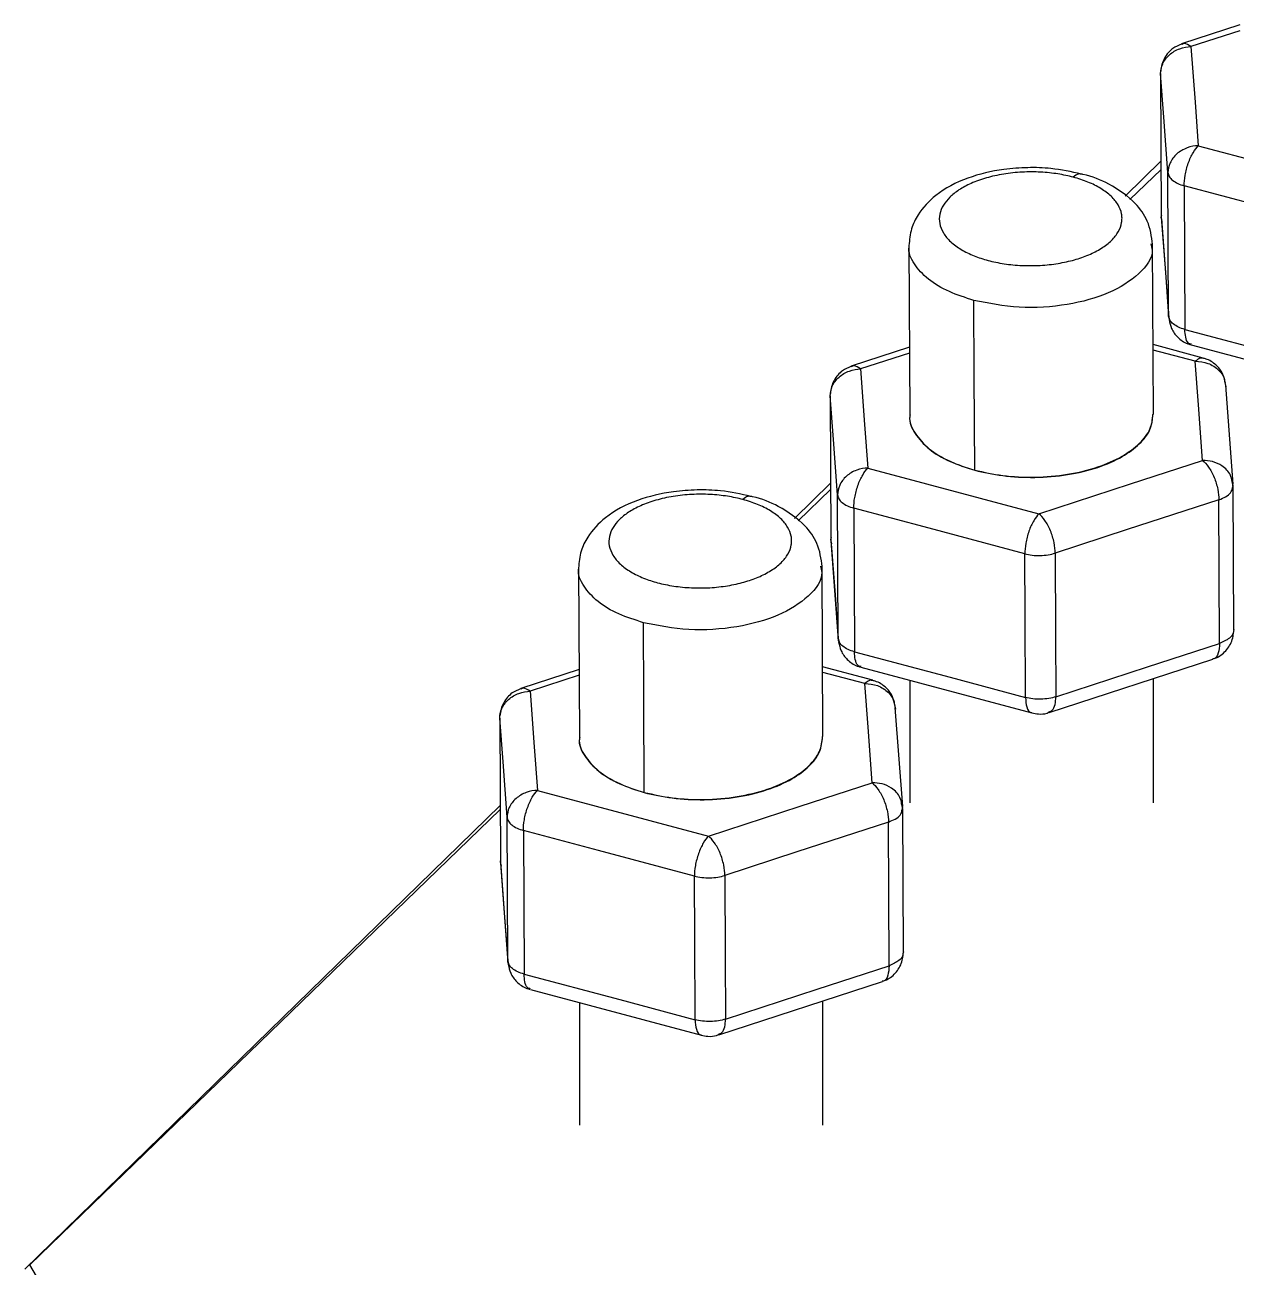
# Model space of a CAD drawing. Header units: millimetres. Extents: x 831 to 1324, y 1807 to 2551.
# Drawn here: x 830.8 to 910.4, y 2414.7 to 2496.4 of the extents above; entities that cross this region are included whole.
import ezdxf

# ---------------------------------------------------------------- set-up
doc = ezdxf.new("R2010")
doc.units = ezdxf.units.MM

msp = doc.modelspace()

# ---------------------------------------------------------------- linework, layer by layer
at = {"color": 7, "linetype": 'Continuous', "lineweight": 25}
for p, q in [((910.596, 2496.359), (906.773, 2495.111)), ((910.598, 2495.975), (907.383, 2494.926)), ((905.393, 2493.164), (905.436, 2483.723)), ((907.867, 2488.413), (919.1, 2485.409)), ((905.419, 2487.416), (903.053, 2485.106)), ((903.377, 2484.871), (905.422, 2486.852)), ((905.919, 2477.21), (905.876, 2486.651)), ((906.941, 2485.786), (906.984, 2476.345)), ((905.436, 2483.723), (905.467, 2483.871)), ((905.493, 2483.439), (905.436, 2483.723)), ((905.44, 2483.621), (905.923, 2477.108)), ((888.864, 2481.859), (888.916, 2470.729)), ((904.915, 2470.779), (904.864, 2481.936)), ((905.919, 2477.21), (906.013, 2476.845)), ((908.189, 2474.465), (904.894, 2475.346)), ((907.403, 2475.324), (918.636, 2472.319)), ((888.895, 2475.178), (885.072, 2473.93)), ((888.897, 2474.794), (885.682, 2473.745)), ((907.666, 2474.249), (904.896, 2474.989)), ((909.598, 2472.954), (909.672, 2472.578)), ((910.152, 2466.167), (909.668, 2472.68)), ((883.691, 2471.982), (883.735, 2462.542)), ((888.916, 2470.727), (888.916, 2470.713)), ((886.165, 2467.232), (897.399, 2464.227)), ((910.156, 2466.065), (910.084, 2466.343)), ((910.148, 2465.927), (910.119, 2466.392)), ((883.718, 2466.234), (881.352, 2463.925)), ((881.584, 2463.756), (883.72, 2465.825)), ((910.106, 2465.934), (910.156, 2466.065)), ((910.2, 2456.588), (910.157, 2466.029)), ((884.218, 2456.029), (884.175, 2465.47)), ((909.266, 2455.714), (909.222, 2465.154)), ((885.24, 2464.604), (885.283, 2455.164)), ((883.735, 2462.542), (883.766, 2462.689)), ((883.791, 2462.258), (883.735, 2462.542)), ((883.739, 2462.44), (884.222, 2455.927)), ((867.163, 2460.678), (867.214, 2449.534)), ((883.214, 2449.598), (883.163, 2460.755)), ((910.199, 2456.625), (910.17, 2456.486)), ((884.218, 2456.029), (884.312, 2455.664)), ((886.488, 2453.284), (883.193, 2454.165)), ((885.702, 2454.142), (896.935, 2451.138)), ((898.068, 2451.169), (908.819, 2454.677)), ((867.194, 2453.997), (863.37, 2452.749)), ((867.196, 2453.613), (863.981, 2452.564)), ((885.965, 2453.068), (883.195, 2453.808)), ((888.916, 2453.283), (888.916, 2445.234)), ((904.916, 2445.234), (904.916, 2453.403)), ((887.896, 2451.773), (887.971, 2451.397)), ((888.45, 2444.986), (887.967, 2451.499)), ((861.99, 2450.801), (862.034, 2441.361)), ((867.214, 2449.545), (867.214, 2449.532)), ((864.464, 2446.051), (875.697, 2443.046)), ((888.454, 2444.884), (888.383, 2445.162)), ((888.446, 2444.745), (888.417, 2445.211)), ((862.017, 2445.053), (830.793, 2414.579)), ((831.119, 2414.862), (862.018, 2444.799)), ((862.517, 2434.848), (862.473, 2444.288)), ((888.405, 2444.753), (888.454, 2444.884)), ((888.499, 2435.407), (888.456, 2444.847)), ((887.564, 2434.532), (887.521, 2443.973)), ((863.538, 2443.423), (863.582, 2433.983)), ((862.034, 2441.361), (862.064, 2441.508)), ((862.09, 2441.077), (862.034, 2441.361)), ((862.038, 2441.259), (862.521, 2434.746)), ((888.498, 2435.444), (888.469, 2435.305)), ((862.517, 2434.848), (862.611, 2434.483)), ((864, 2432.961), (875.234, 2429.957)), ((876.367, 2429.987), (887.118, 2433.496)), ((867.214, 2432.102), (867.214, 2424.053)), ((883.214, 2424.053), (883.214, 2432.222)), ((835.255, 2407.897), (831.119, 2414.862))]:
    msp.add_line(p, q, dxfattribs=at)
at = {"color": 7, "linetype": 'Continuous', "lineweight": 25, "flags": 128}
for points in [[(907.383, 2494.926), (907.654, 2491.279), (907.867, 2488.413)], [(905.876, 2486.651), (905.605, 2490.298), (905.393, 2493.164)], [(918.175, 2482.781), (911.884, 2484.464), (906.941, 2485.786)], [(905.436, 2483.723), (905.707, 2480.076), (905.919, 2477.21)], [(893.182, 2467.096), (893.153, 2473.344), (893.131, 2478.253)], [(906.984, 2476.345), (913.275, 2474.663), (918.218, 2473.341)], [(885.682, 2473.745), (885.953, 2470.098), (886.165, 2467.232)], [(908.149, 2467.736), (907.879, 2471.383), (907.666, 2474.249)], [(884.175, 2465.47), (883.904, 2469.117), (883.691, 2471.982)], [(897.399, 2464.227), (903.419, 2466.192), (908.149, 2467.736)], [(909.222, 2465.154), (903.202, 2463.19), (898.472, 2461.646)], [(896.473, 2461.6), (890.182, 2463.282), (885.24, 2464.604)], [(883.735, 2462.542), (884.005, 2458.895), (884.218, 2456.029)], [(896.517, 2452.159), (896.492, 2457.446), (896.473, 2461.6)], [(898.472, 2461.646), (898.496, 2456.359), (898.515, 2452.205)], [(871.481, 2445.915), (871.452, 2452.163), (871.429, 2457.072)], [(898.515, 2452.205), (904.535, 2454.17), (909.266, 2455.714)], [(885.283, 2455.164), (891.574, 2453.481), (896.517, 2452.159)], [(863.981, 2452.564), (864.251, 2448.916), (864.464, 2446.051)], [(886.448, 2446.555), (886.177, 2450.202), (885.965, 2453.068)], [(862.473, 2444.288), (862.203, 2447.936), (861.99, 2450.801)], [(875.697, 2443.046), (881.718, 2445.011), (886.448, 2446.555)], [(887.521, 2443.973), (881.501, 2442.008), (876.77, 2440.465)], [(874.772, 2440.419), (868.481, 2442.101), (863.538, 2443.423)], [(862.034, 2441.361), (862.304, 2437.714), (862.517, 2434.848)], [(874.815, 2430.978), (874.791, 2436.265), (874.772, 2440.419)], [(876.77, 2440.465), (876.795, 2435.178), (876.814, 2431.024)], [(876.814, 2431.024), (882.834, 2432.989), (887.564, 2434.532)], [(863.582, 2433.983), (869.873, 2432.3), (874.815, 2430.978)]]:
    msp.add_lwpolyline(points, dxfattribs=at)
at = {"color": 7, "linetype": 'Continuous', "lineweight": 25}
for points, knots in [([(905.393, 2493.164), (905.392, 2493.366), (905.434, 2493.585), (905.627, 2494.012), (905.778, 2494.219), (906.167, 2494.563), (906.403, 2494.699), (906.894, 2494.878), (907.148, 2494.92), (907.383, 2494.926)], [0, 0, 0, 0, 0.25, 0.25, 0.5, 0.5, 0.75, 0.75, 1, 1, 1, 1]), ([(906.755, 2495.084), (906.561, 2495.008), (906.236, 2494.879), (905.879, 2494.533), (905.631, 2494.174), (905.458, 2493.757), (905.421, 2493.461), (905.403, 2493.314)], [0, 0, 0, 0, 0.260109, 0.437762, 0.62376, 0.813017, 1, 1, 1, 1]), ([(907.383, 2494.926), (907.228, 2495.035), (907.003, 2495.192), (906.839, 2495.094), (906.789, 2495.063)], [0, 0, 0, 0, 0.694791, 1, 1, 1, 1]), ([(907.867, 2488.413), (907.631, 2488.408), (907.377, 2488.365), (906.886, 2488.186), (906.65, 2488.05), (906.261, 2487.706), (906.11, 2487.499), (905.917, 2487.072), (905.875, 2486.853), (905.876, 2486.651)], [0, 0, 0, 0, 0.25, 0.25, 0.5, 0.5, 0.75, 0.75, 1, 1, 1, 1]), ([(906.941, 2485.786), (906.94, 2485.988), (906.959, 2486.226), (907.048, 2486.737), (907.118, 2487.01), (907.299, 2487.523), (907.409, 2487.761), (907.638, 2488.153), (907.757, 2488.306), (907.867, 2488.413)], [0, 0, 0, 0, 0.25, 0.25, 0.5, 0.5, 0.75, 0.75, 1, 1, 1, 1]), ([(900.185, 2486.552), (899.527, 2486.697), (898.391, 2486.948), (896.644, 2487), (894.76, 2486.861), (892.645, 2486.358), (890.678, 2485.339), (889.514, 2484.064), (888.957, 2482.917), (888.897, 2482.228), (888.864, 2481.859)], [0, 0, 0, 0, 0.136741, 0.23602, 0.338323, 0.504693, 0.678441, 0.813394, 0.899849, 1, 1, 1, 1]), ([(899.657, 2486.347), (899.344, 2486.43), (899.005, 2486.503), (898.284, 2486.616), (897.901, 2486.657), (897.112, 2486.698), (896.704, 2486.699), (895.888, 2486.657), (895.48, 2486.614), (894.688, 2486.486), (894.306, 2486.4), (893.589, 2486.194), (893.255, 2486.073), (892.652, 2485.806), (892.382, 2485.66), (891.914, 2485.354), (891.715, 2485.194), (891.385, 2484.872), (891.242, 2484.697), (891.016, 2484.327), (890.935, 2484.13), (890.849, 2483.725), (890.844, 2483.515), (890.921, 2483.097), (891.002, 2482.887), (891.246, 2482.482), (891.41, 2482.286), (891.808, 2481.92), (892.041, 2481.749), (892.558, 2481.441), (892.841, 2481.304), (893.434, 2481.065), (893.744, 2480.964), (894.056, 2480.881)], [0, 0, 0, 0, 0.0625, 0.0625, 0.125, 0.125, 0.1875, 0.1875, 0.25, 0.25, 0.3125, 0.3125, 0.375, 0.375, 0.4375, 0.4375, 0.5, 0.5, 0.5625, 0.5625, 0.625, 0.625, 0.6875, 0.6875, 0.75, 0.75, 0.8125, 0.8125, 0.875, 0.875, 0.9375, 0.9375, 1, 1, 1, 1]), ([(894.056, 2480.881), (894.388, 2480.792), (894.745, 2480.717), (895.493, 2480.603), (895.885, 2480.565), (896.681, 2480.528), (897.086, 2480.53), (897.884, 2480.576), (898.278, 2480.62), (899.031, 2480.744), (899.391, 2480.824), (899.893, 2480.966), (900.053, 2481.017), (900.366, 2481.126), (900.52, 2481.185), (900.967, 2481.376), (901.248, 2481.52), (901.752, 2481.838), (901.975, 2482.011), (902.35, 2482.378), (902.502, 2482.57), (902.726, 2482.963), (902.798, 2483.163), (902.85, 2483.459), (902.857, 2483.558), (902.855, 2483.752), (902.845, 2483.847), (902.787, 2484.139), (902.712, 2484.336), (902.482, 2484.723), (902.328, 2484.913), (901.946, 2485.274), (901.719, 2485.446), (901.207, 2485.759), (900.921, 2485.902), (900.312, 2486.151), (899.988, 2486.258), (899.657, 2486.347)], [0, 0, 0, 0, 0.0625, 0.0625, 0.125, 0.125, 0.1875, 0.1875, 0.25, 0.25, 0.3125, 0.3125, 0.34375, 0.34375, 0.375, 0.375, 0.4375, 0.4375, 0.5, 0.5, 0.5625, 0.5625, 0.625, 0.625, 0.65625, 0.65625, 0.6875, 0.6875, 0.75, 0.75, 0.8125, 0.8125, 0.875, 0.875, 0.9375, 0.9375, 1, 1, 1, 1]), ([(900.183, 2486.54), (900.116, 2486.557), (899.958, 2486.596), (899.767, 2486.438), (899.657, 2486.347)], [0, 0, 0, 0, 0.420086, 1, 1, 1, 1]), ([(904.864, 2481.936), (904.794, 2482.457), (904.664, 2483.422), (903.655, 2484.839), (902.184, 2485.842), (900.883, 2486.428), (900.219, 2486.546), (900.185, 2486.552)], [0, 0, 0, 0, 0.242732, 0.449734, 0.752468, 0.987399, 1, 1, 1, 1]), ([(905.876, 2486.651), (905.882, 2486.565), (905.91, 2486.477), (906.012, 2486.305), (906.087, 2486.221), (906.277, 2486.067), (906.392, 2485.996), (906.651, 2485.875), (906.794, 2485.825), (906.941, 2485.786)], [0, 0, 0, 0, 0.25, 0.25, 0.5, 0.5, 0.75, 0.75, 1, 1, 1, 1]), ([(893.131, 2478.253), (892.572, 2478.43), (891.414, 2478.797), (890.045, 2479.631), (889.162, 2480.641), (888.788, 2481.425), (888.879, 2481.828), (888.886, 2481.859)], [0, 0, 0, 0, 0.227791, 0.472033, 0.725416, 0.978799, 1, 1, 1, 1]), ([(904.751, 2481.966), (904.787, 2481.831), (904.969, 2481.159), (904.068, 2479.953), (902.117, 2478.672), (899.287, 2477.887), (896.081, 2477.673), (894.106, 2478.061), (893.131, 2478.253)], [0, 0, 0, 0, 0.048487, 0.240295, 0.432104, 0.617969, 0.811446, 1, 1, 1, 1]), ([(906.984, 2476.345), (906.837, 2476.384), (906.694, 2476.435), (906.436, 2476.556), (906.32, 2476.626), (906.13, 2476.781), (906.055, 2476.865), (905.953, 2477.037), (905.926, 2477.125), (905.919, 2477.21)], [0, 0, 0, 0, 0.25, 0.25, 0.5, 0.5, 0.75, 0.75, 1, 1, 1, 1]), ([(905.944, 2476.988), (905.987, 2476.791), (906.081, 2476.36), (906.422, 2475.889), (906.811, 2475.578), (907.106, 2475.413), (907.303, 2475.362), (907.371, 2475.344)], [0, 0, 0, 0, 0.259979, 0.568838, 0.737198, 0.909728, 1, 1, 1, 1]), ([(907.417, 2475.37), (907.34, 2475.387), (907.169, 2475.425), (907.019, 2475.8), (906.996, 2476.168), (906.984, 2476.345)], [0, 0, 0, 0, 0.297993, 0.662668, 1, 1, 1, 1]), ([(908.226, 2474.439), (908.142, 2474.46), (907.973, 2474.502), (907.77, 2474.334), (907.666, 2474.249)], [0, 0, 0, 0, 0.488801, 1, 1, 1, 1]), ([(883.691, 2471.982), (883.691, 2472.185), (883.732, 2472.404), (883.925, 2472.831), (884.077, 2473.038), (884.466, 2473.382), (884.701, 2473.518), (885.193, 2473.697), (885.447, 2473.739), (885.682, 2473.745)], [0, 0, 0, 0, 0.25, 0.25, 0.5, 0.5, 0.75, 0.75, 1, 1, 1, 1]), ([(885.054, 2473.903), (884.86, 2473.827), (884.534, 2473.698), (884.178, 2473.351), (883.93, 2472.993), (883.757, 2472.576), (883.72, 2472.28), (883.702, 2472.133)], [0, 0, 0, 0, 0.260109, 0.437762, 0.62376, 0.813017, 1, 1, 1, 1]), ([(885.682, 2473.745), (885.526, 2473.854), (885.302, 2474.011), (885.138, 2473.912), (885.088, 2473.882)], [0, 0, 0, 0, 0.694791, 1, 1, 1, 1]), ([(907.666, 2474.249), (907.95, 2474.225), (908.541, 2474.176), (909.202, 2473.724), (909.547, 2473.275), (909.588, 2473.014), (909.598, 2472.954)], [0, 0, 0, 0, 0.3153298, 0.6562195, 0.9214321, 1, 1, 1, 1]), ([(909.646, 2472.806), (909.604, 2473), (909.511, 2473.423), (909.181, 2473.885), (908.8, 2474.197), (908.501, 2474.367), (908.299, 2474.422), (908.226, 2474.441)], [0, 0, 0, 0, 0.257267, 0.560233, 0.728011, 0.902804, 1, 1, 1, 1]), ([(888.937, 2470.701), (888.93, 2470.67), (888.839, 2470.267), (889.214, 2469.484), (890.096, 2468.474), (891.466, 2467.64), (892.623, 2467.273), (893.182, 2467.096)], [0, 0, 0, 0, 0.020833, 0.274311, 0.52779, 0.772124, 1, 1, 1, 1]), ([(888.94, 2470.739), (888.932, 2470.704), (888.839, 2470.297), (889.214, 2469.507), (890.093, 2468.487), (891.477, 2467.658), (893.143, 2467.059), (895.047, 2466.688), (897.148, 2466.572), (899.309, 2466.754), (901.291, 2467.231), (902.901, 2467.938), (904.055, 2468.798), (904.788, 2469.745), (904.857, 2470.413), (904.891, 2470.742)], [0, 0, 0, 0, 0.008063, 0.095386, 0.18271, 0.266883, 0.345386, 0.42389, 0.508063, 0.595386, 0.68271, 0.766883, 0.845386, 0.92389, 1, 1, 1, 1]), ([(893.182, 2467.096), (893.785, 2466.962), (895.036, 2466.685), (897.151, 2466.59), (899.308, 2466.775), (901.292, 2467.259), (902.901, 2467.968), (904.055, 2468.829), (904.79, 2469.779), (904.859, 2470.448), (904.894, 2470.78)], [0, 0, 0, 0, 0.119761, 0.248172, 0.381388, 0.514605, 0.643016, 0.762777, 0.882538, 1, 1, 1, 1]), ([(886.165, 2467.232), (885.93, 2467.227), (885.676, 2467.184), (885.184, 2467.005), (884.949, 2466.869), (884.56, 2466.525), (884.408, 2466.318), (884.216, 2465.891), (884.174, 2465.672), (884.175, 2465.47)], [0, 0, 0, 0, 0.25, 0.25, 0.5, 0.5, 0.75, 0.75, 1, 1, 1, 1]), ([(885.24, 2464.604), (885.239, 2464.807), (885.258, 2465.045), (885.347, 2465.556), (885.417, 2465.828), (885.598, 2466.342), (885.708, 2466.58), (885.937, 2466.972), (886.055, 2467.125), (886.165, 2467.232)], [0, 0, 0, 0, 0.25, 0.25, 0.5, 0.5, 0.75, 0.75, 1, 1, 1, 1]), ([(908.149, 2467.736), (908.275, 2467.634), (908.41, 2467.487), (908.673, 2467.107), (908.8, 2466.873), (909.009, 2466.369), (909.092, 2466.1), (909.197, 2465.593), (909.221, 2465.356), (909.222, 2465.154)], [0, 0, 0, 0, 0.25, 0.25, 0.5, 0.5, 0.75, 0.75, 1, 1, 1, 1]), ([(910.084, 2466.343), (910.059, 2466.489), (909.988, 2466.894), (909.496, 2467.374), (908.827, 2467.695), (908.369, 2467.723), (908.149, 2467.736)], [0, 0, 0, 0, 0.183005, 0.510108, 0.764595, 1, 1, 1, 1]), ([(878.484, 2465.371), (877.826, 2465.516), (876.69, 2465.767), (874.943, 2465.819), (873.058, 2465.68), (870.943, 2465.177), (868.976, 2464.158), (867.812, 2462.883), (867.256, 2461.736), (867.195, 2461.047), (867.163, 2460.678)], [0, 0, 0, 0, 0.136741, 0.23602, 0.338323, 0.504693, 0.678441, 0.813394, 0.899849, 1, 1, 1, 1]), ([(877.955, 2465.166), (877.643, 2465.249), (877.303, 2465.322), (876.582, 2465.435), (876.2, 2465.475), (875.41, 2465.517), (875.003, 2465.518), (874.187, 2465.476), (873.779, 2465.433), (872.987, 2465.305), (872.604, 2465.219), (871.887, 2465.013), (871.554, 2464.892), (870.95, 2464.625), (870.681, 2464.478), (870.213, 2464.173), (870.014, 2464.013), (869.684, 2463.691), (869.54, 2463.516), (869.315, 2463.145), (869.233, 2462.949), (869.147, 2462.543), (869.143, 2462.334), (869.22, 2461.916), (869.3, 2461.706), (869.545, 2461.301), (869.709, 2461.105), (870.106, 2460.738), (870.34, 2460.568), (870.857, 2460.26), (871.14, 2460.123), (871.732, 2459.884), (872.042, 2459.783), (872.355, 2459.7)], [0, 0, 0, 0, 0.0625, 0.0625, 0.125, 0.125, 0.1875, 0.1875, 0.25, 0.25, 0.3125, 0.3125, 0.375, 0.375, 0.4375, 0.4375, 0.5, 0.5, 0.5625, 0.5625, 0.625, 0.625, 0.6875, 0.6875, 0.75, 0.75, 0.8125, 0.8125, 0.875, 0.875, 0.9375, 0.9375, 1, 1, 1, 1]), ([(909.222, 2465.154), (909.375, 2465.215), (909.686, 2465.337), (910.037, 2465.607), (910.082, 2465.822), (910.106, 2465.934)], [0, 0, 0, 0, 0.315929, 0.642834, 1, 1, 1, 1]), ([(872.355, 2459.7), (872.687, 2459.611), (873.043, 2459.536), (873.792, 2459.422), (874.183, 2459.384), (874.98, 2459.347), (875.385, 2459.349), (876.183, 2459.395), (876.577, 2459.439), (877.33, 2459.563), (877.69, 2459.643), (878.192, 2459.785), (878.351, 2459.836), (878.665, 2459.945), (878.819, 2460.004), (879.266, 2460.195), (879.546, 2460.339), (880.05, 2460.657), (880.274, 2460.83), (880.649, 2461.196), (880.801, 2461.389), (881.024, 2461.782), (881.097, 2461.982), (881.148, 2462.278), (881.156, 2462.376), (881.154, 2462.57), (881.144, 2462.666), (881.086, 2462.958), (881.01, 2463.155), (880.78, 2463.542), (880.626, 2463.732), (880.245, 2464.093), (880.018, 2464.264), (879.505, 2464.578), (879.22, 2464.72), (878.61, 2464.97), (878.287, 2465.077), (877.955, 2465.166)], [0, 0, 0, 0, 0.0625, 0.0625, 0.125, 0.125, 0.1875, 0.1875, 0.25, 0.25, 0.3125, 0.3125, 0.34375, 0.34375, 0.375, 0.375, 0.4375, 0.4375, 0.5, 0.5, 0.5625, 0.5625, 0.625, 0.625, 0.65625, 0.65625, 0.6875, 0.6875, 0.75, 0.75, 0.8125, 0.8125, 0.875, 0.875, 0.9375, 0.9375, 1, 1, 1, 1]), ([(878.482, 2465.359), (878.415, 2465.376), (878.256, 2465.415), (878.066, 2465.257), (877.955, 2465.166)], [0, 0, 0, 0, 0.4200859, 1, 1, 1, 1]), ([(883.163, 2460.755), (883.093, 2461.276), (882.963, 2462.241), (881.953, 2463.658), (880.482, 2464.661), (879.182, 2465.247), (878.518, 2465.365), (878.484, 2465.371)], [0, 0, 0, 0, 0.242732, 0.449734, 0.752468, 0.987399, 1, 1, 1, 1]), ([(884.175, 2465.47), (884.181, 2465.384), (884.209, 2465.296), (884.311, 2465.124), (884.385, 2465.04), (884.575, 2464.886), (884.691, 2464.815), (884.95, 2464.694), (885.092, 2464.644), (885.24, 2464.604)], [0, 0, 0, 0, 0.25, 0.25, 0.5, 0.5, 0.75, 0.75, 1, 1, 1, 1]), ([(897.399, 2464.227), (897.289, 2464.12), (897.17, 2463.967), (896.941, 2463.576), (896.831, 2463.337), (896.651, 2462.824), (896.58, 2462.551), (896.491, 2462.04), (896.472, 2461.802), (896.473, 2461.6)], [0, 0, 0, 0, 0.25, 0.25, 0.5, 0.5, 0.75, 0.75, 1, 1, 1, 1]), ([(898.472, 2461.646), (898.471, 2461.848), (898.447, 2462.085), (898.341, 2462.592), (898.259, 2462.861), (898.049, 2463.365), (897.923, 2463.598), (897.66, 2463.979), (897.524, 2464.126), (897.399, 2464.227)], [0, 0, 0, 0, 0.25, 0.25, 0.5, 0.5, 0.75, 0.75, 1, 1, 1, 1]), ([(896.473, 2461.6), (896.621, 2461.561), (896.783, 2461.529), (897.125, 2461.49), (897.304, 2461.481), (897.661, 2461.49), (897.839, 2461.506), (898.173, 2461.561), (898.331, 2461.6), (898.472, 2461.646)], [0, 0, 0, 0, 0.25, 0.25, 0.5, 0.5, 0.75, 0.75, 1, 1, 1, 1]), ([(871.429, 2457.072), (870.871, 2457.249), (869.713, 2457.616), (868.343, 2458.45), (867.461, 2459.46), (867.086, 2460.243), (867.178, 2460.647), (867.185, 2460.678)], [0, 0, 0, 0, 0.227791, 0.472033, 0.725416, 0.978799, 1, 1, 1, 1]), ([(883.049, 2460.785), (883.086, 2460.65), (883.267, 2459.978), (882.367, 2458.772), (880.416, 2457.491), (877.586, 2456.706), (874.379, 2456.492), (872.404, 2456.88), (871.429, 2457.072)], [0, 0, 0, 0, 0.048487, 0.240295, 0.432104, 0.617969, 0.811446, 1, 1, 1, 1]), ([(885.283, 2455.164), (885.136, 2455.203), (884.993, 2455.254), (884.735, 2455.375), (884.619, 2455.445), (884.429, 2455.6), (884.354, 2455.684), (884.252, 2455.856), (884.224, 2455.944), (884.218, 2456.029)], [0, 0, 0, 0, 0.25, 0.25, 0.5, 0.5, 0.75, 0.75, 1, 1, 1, 1]), ([(884.243, 2455.807), (884.286, 2455.61), (884.38, 2455.179), (884.72, 2454.708), (885.11, 2454.397), (885.405, 2454.232), (885.602, 2454.181), (885.67, 2454.163)], [0, 0, 0, 0, 0.259979, 0.568838, 0.737198, 0.909728, 1, 1, 1, 1]), ([(909.266, 2455.714), (909.247, 2455.491), (909.207, 2455.027), (909.002, 2454.704), (908.836, 2454.698), (908.813, 2454.697)], [0, 0, 0, 0, 0.443512, 0.922973, 1, 1, 1, 1]), ([(908.827, 2454.686), (908.919, 2454.718), (909.138, 2454.795), (909.451, 2455.003), (909.751, 2455.295), (909.985, 2455.657), (910.143, 2456.062), (910.175, 2456.346), (910.191, 2456.486)], [0, 0, 0, 0, 0.121436, 0.288641, 0.464499, 0.644882, 0.824992, 1, 1, 1, 1]), ([(910.17, 2456.486), (910.163, 2456.434), (910.144, 2456.28), (909.889, 2455.985), (909.5, 2455.816), (909.266, 2455.714)], [0, 0, 0, 0, 0.168319, 0.497255, 1, 1, 1, 1]), ([(885.715, 2454.189), (885.638, 2454.206), (885.468, 2454.244), (885.318, 2454.619), (885.294, 2454.987), (885.283, 2455.164)], [0, 0, 0, 0, 0.2979931, 0.6626682, 1, 1, 1, 1]), ([(886.524, 2453.258), (886.441, 2453.279), (886.271, 2453.321), (886.068, 2453.153), (885.965, 2453.068)], [0, 0, 0, 0, 0.4888009, 1, 1, 1, 1]), ([(887.945, 2451.625), (887.902, 2451.819), (887.809, 2452.242), (887.48, 2452.704), (887.099, 2453.016), (886.8, 2453.186), (886.597, 2453.241), (886.525, 2453.26)], [0, 0, 0, 0, 0.257267, 0.560233, 0.728011, 0.902804, 1, 1, 1, 1]), ([(861.99, 2450.801), (861.989, 2451.004), (862.031, 2451.223), (862.224, 2451.65), (862.376, 2451.856), (862.764, 2452.2), (863, 2452.337), (863.491, 2452.515), (863.745, 2452.558), (863.981, 2452.564)], [0, 0, 0, 0, 0.25, 0.25, 0.5, 0.5, 0.75, 0.75, 1, 1, 1, 1]), ([(863.352, 2452.722), (863.159, 2452.645), (862.833, 2452.517), (862.477, 2452.17), (862.228, 2451.812), (862.056, 2451.395), (862.019, 2451.099), (862, 2450.951)], [0, 0, 0, 0, 0.260109, 0.437762, 0.62376, 0.813017, 1, 1, 1, 1]), ([(863.981, 2452.564), (863.825, 2452.673), (863.601, 2452.83), (863.437, 2452.731), (863.387, 2452.701)], [0, 0, 0, 0, 0.694791, 1, 1, 1, 1]), ([(885.965, 2453.068), (886.249, 2453.044), (886.84, 2452.995), (887.5, 2452.543), (887.845, 2452.093), (887.887, 2451.832), (887.896, 2451.773)], [0, 0, 0, 0, 0.31533, 0.65622, 0.921432, 1, 1, 1, 1]), ([(898.515, 2452.205), (898.374, 2452.159), (898.217, 2452.121), (897.882, 2452.066), (897.705, 2452.049), (897.348, 2452.041), (897.168, 2452.049), (896.826, 2452.089), (896.664, 2452.12), (896.517, 2452.159)], [0, 0, 0, 0, 0.25, 0.25, 0.5, 0.5, 0.75, 0.75, 1, 1, 1, 1]), ([(896.517, 2452.159), (896.535, 2451.937), (896.574, 2451.475), (896.758, 2451.161), (896.905, 2451.162), (896.926, 2451.162)], [0, 0, 0, 0, 0.442733, 0.921353, 1, 1, 1, 1]), ([(898.052, 2451.216), (898.133, 2451.236), (898.319, 2451.282), (898.481, 2451.659), (898.504, 2452.028), (898.515, 2452.205)], [0, 0, 0, 0, 0.283866, 0.65588, 1, 1, 1, 1]), ([(896.924, 2451.147), (897.069, 2451.117), (897.399, 2451.048), (897.811, 2451.07), (898.034, 2451.172), (898.085, 2451.195)], [0, 0, 0, 0, 0.376827, 0.857567, 1, 1, 1, 1]), ([(867.236, 2449.519), (867.229, 2449.489), (867.138, 2449.086), (867.512, 2448.303), (868.395, 2447.293), (869.764, 2446.459), (870.922, 2446.092), (871.481, 2445.915)], [0, 0, 0, 0, 0.020833, 0.274311, 0.52779, 0.772124, 1, 1, 1, 1]), ([(867.238, 2449.558), (867.231, 2449.523), (867.137, 2449.115), (867.513, 2448.325), (868.392, 2447.305), (869.776, 2446.477), (871.442, 2445.878), (873.346, 2445.506), (875.446, 2445.39), (877.607, 2445.573), (879.59, 2446.05), (881.2, 2446.757), (882.354, 2447.617), (883.087, 2448.564), (883.156, 2449.232), (883.19, 2449.56)], [0, 0, 0, 0, 0.008063, 0.0953864, 0.1827098, 0.2668829, 0.3453864, 0.42389, 0.508063, 0.5953864, 0.6827098, 0.7668829, 0.8453864, 0.92389, 1, 1, 1, 1]), ([(871.481, 2445.915), (872.084, 2445.781), (873.335, 2445.503), (875.45, 2445.409), (877.606, 2445.594), (879.59, 2446.077), (881.2, 2446.787), (882.354, 2447.648), (883.089, 2448.597), (883.158, 2449.267), (883.192, 2449.599)], [0, 0, 0, 0, 0.119761, 0.248172, 0.381388, 0.514605, 0.643016, 0.762777, 0.882538, 1, 1, 1, 1]), ([(864.464, 2446.051), (864.228, 2446.045), (863.974, 2446.003), (863.483, 2445.824), (863.247, 2445.688), (862.859, 2445.344), (862.707, 2445.137), (862.514, 2444.71), (862.472, 2444.491), (862.473, 2444.288)], [0, 0, 0, 0, 0.25, 0.25, 0.5, 0.5, 0.75, 0.75, 1, 1, 1, 1]), ([(863.538, 2443.423), (863.537, 2443.626), (863.556, 2443.863), (863.645, 2444.375), (863.716, 2444.647), (863.897, 2445.16), (864.006, 2445.399), (864.235, 2445.791), (864.354, 2445.943), (864.464, 2446.051)], [0, 0, 0, 0, 0.25, 0.25, 0.5, 0.5, 0.75, 0.75, 1, 1, 1, 1]), ([(886.448, 2446.555), (886.573, 2446.453), (886.709, 2446.306), (886.972, 2445.926), (887.098, 2445.692), (887.308, 2445.188), (887.39, 2444.919), (887.496, 2444.412), (887.52, 2444.175), (887.521, 2443.973)], [0, 0, 0, 0, 0.25, 0.25, 0.5, 0.5, 0.75, 0.75, 1, 1, 1, 1]), ([(888.383, 2445.162), (888.357, 2445.308), (888.286, 2445.713), (887.795, 2446.193), (887.126, 2446.514), (886.668, 2446.542), (886.448, 2446.555)], [0, 0, 0, 0, 0.1830053, 0.5101084, 0.7645949, 1, 1, 1, 1]), ([(862.473, 2444.288), (862.48, 2444.203), (862.507, 2444.115), (862.609, 2443.943), (862.684, 2443.859), (862.874, 2443.705), (862.99, 2443.634), (863.248, 2443.513), (863.391, 2443.463), (863.538, 2443.423)], [0, 0, 0, 0, 0.25, 0.25, 0.5, 0.5, 0.75, 0.75, 1, 1, 1, 1]), ([(887.521, 2443.973), (887.674, 2444.033), (887.985, 2444.156), (888.336, 2444.426), (888.381, 2444.641), (888.405, 2444.753)], [0, 0, 0, 0, 0.315929, 0.642834, 1, 1, 1, 1]), ([(875.697, 2443.046), (875.587, 2442.939), (875.469, 2442.786), (875.24, 2442.395), (875.13, 2442.156), (874.949, 2441.643), (874.879, 2441.37), (874.79, 2440.859), (874.771, 2440.621), (874.772, 2440.419)], [0, 0, 0, 0, 0.25, 0.25, 0.5, 0.5, 0.75, 0.75, 1, 1, 1, 1]), ([(876.77, 2440.465), (876.769, 2440.667), (876.746, 2440.904), (876.64, 2441.411), (876.558, 2441.68), (876.348, 2442.184), (876.221, 2442.417), (875.958, 2442.797), (875.823, 2442.944), (875.697, 2443.046)], [0, 0, 0, 0, 0.25, 0.25, 0.5, 0.5, 0.75, 0.75, 1, 1, 1, 1]), ([(874.772, 2440.419), (874.919, 2440.379), (875.082, 2440.348), (875.424, 2440.309), (875.603, 2440.3), (875.96, 2440.308), (876.137, 2440.325), (876.472, 2440.38), (876.629, 2440.419), (876.77, 2440.465)], [0, 0, 0, 0, 0.25, 0.25, 0.5, 0.5, 0.75, 0.75, 1, 1, 1, 1]), ([(887.125, 2433.505), (887.217, 2433.537), (887.437, 2433.614), (887.75, 2433.821), (888.05, 2434.114), (888.284, 2434.476), (888.442, 2434.881), (888.474, 2435.165), (888.49, 2435.305)], [0, 0, 0, 0, 0.121436, 0.288641, 0.464499, 0.644882, 0.824992, 1, 1, 1, 1]), ([(888.469, 2435.305), (888.462, 2435.253), (888.442, 2435.099), (888.188, 2434.804), (887.799, 2434.635), (887.564, 2434.532)], [0, 0, 0, 0, 0.168319, 0.497255, 1, 1, 1, 1]), ([(863.582, 2433.983), (863.434, 2434.022), (863.292, 2434.073), (863.033, 2434.194), (862.918, 2434.264), (862.727, 2434.419), (862.653, 2434.503), (862.551, 2434.675), (862.523, 2434.762), (862.517, 2434.848)], [0, 0, 0, 0, 0.25, 0.25, 0.5, 0.5, 0.75, 0.75, 1, 1, 1, 1]), ([(862.541, 2434.626), (862.584, 2434.429), (862.678, 2433.998), (863.019, 2433.527), (863.408, 2433.216), (863.703, 2433.051), (863.901, 2433), (863.968, 2432.982)], [0, 0, 0, 0, 0.259979, 0.568838, 0.737198, 0.909728, 1, 1, 1, 1]), ([(887.564, 2434.532), (887.545, 2434.31), (887.506, 2433.846), (887.301, 2433.522), (887.135, 2433.517), (887.112, 2433.516)], [0, 0, 0, 0, 0.443512, 0.922973, 1, 1, 1, 1]), ([(864.014, 2433.008), (863.937, 2433.025), (863.766, 2433.063), (863.617, 2433.438), (863.593, 2433.806), (863.582, 2433.983)], [0, 0, 0, 0, 0.297993, 0.662668, 1, 1, 1, 1]), ([(876.814, 2431.024), (876.673, 2430.978), (876.516, 2430.94), (876.181, 2430.884), (876.003, 2430.868), (875.646, 2430.86), (875.467, 2430.868), (875.125, 2430.908), (874.963, 2430.939), (874.815, 2430.978)], [0, 0, 0, 0, 0.25, 0.25, 0.5, 0.5, 0.75, 0.75, 1, 1, 1, 1]), ([(874.815, 2430.978), (874.834, 2430.756), (874.873, 2430.294), (875.057, 2429.979), (875.204, 2429.981), (875.225, 2429.981)], [0, 0, 0, 0, 0.442733, 0.921353, 1, 1, 1, 1]), ([(876.351, 2430.035), (876.431, 2430.055), (876.618, 2430.101), (876.78, 2430.478), (876.803, 2430.847), (876.814, 2431.024)], [0, 0, 0, 0, 0.2838658, 0.6558797, 1, 1, 1, 1]), ([(875.222, 2429.966), (875.367, 2429.935), (875.698, 2429.867), (876.109, 2429.889), (876.333, 2429.99), (876.384, 2430.014)], [0, 0, 0, 0, 0.376827, 0.857567, 1, 1, 1, 1])]:
    msp.add_open_spline(points, degree=3, knots=knots, dxfattribs=at)

doc.saveas('drawing.dxf')
